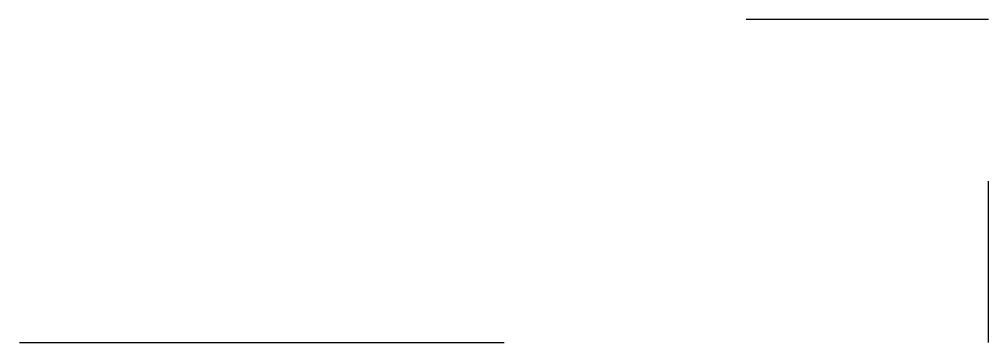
# Model space of a CAD drawing. Header units: millimetres. Extents: x 0 to 51, y 0 to 17.
import ezdxf

# ---------------------------------------------------------------- set-up
doc = ezdxf.new("R2010")
doc.units = ezdxf.units.MM

msp = doc.modelspace()

# ---------------------------------------------------------------- linework, layer by layer
for p, q in [((51, 17), (38.25, 17)), ((51, 0), (51, 8.5)), ((0, 0), (25.5, 0))]:
    msp.add_line(p, q)

doc.saveas('drawing.dxf')
